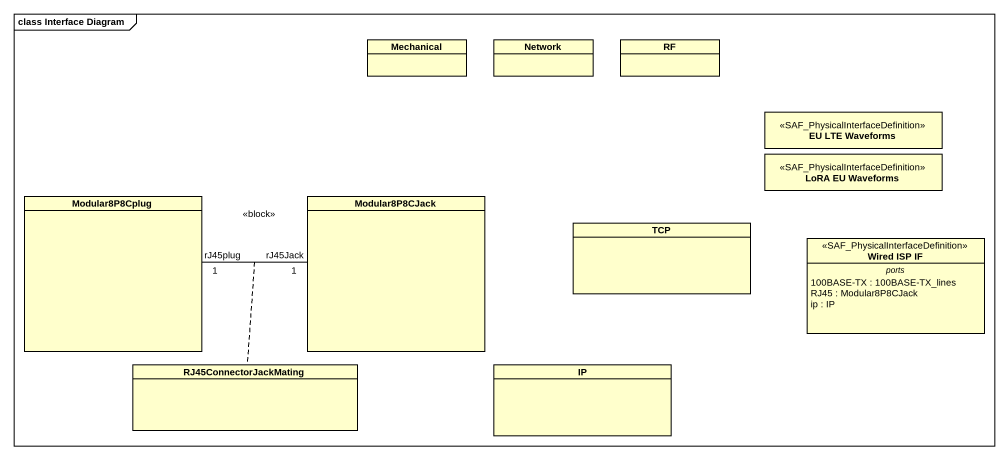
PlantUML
@startuml
mainframe class Interface Diagram
hide circle
hide empty members
class Mechanical
class "Network" as Network_
class RF
class "EU LTE Waveforms" as EU_LTE_Waveforms <<SAF_PhysicalInterfaceDefinition>>
class "LoRA EU Waveforms" as LoRA_EU_Waveforms <<SAF_PhysicalInterfaceDefinition>>
class Modular8P8Cplug
class Modular8P8CJack
class TCP
class "Wired ISP IF" as Wired_ISP_IF <<SAF_PhysicalInterfaceDefinition>> {
  -- ports --
  100BASE-TX : 100BASE-TX_lines
  RJ45 : Modular8P8CJack
  ip : IP
}
class RJ45ConnectorJackMating
class IP
Modular8P8Cplug "rJ45plug\n1" -right- "rJ45Jack\n1" Modular8P8CJack : <<block>>
(Modular8P8Cplug, Modular8P8CJack) .. RJ45ConnectorJackMating
@enduml
